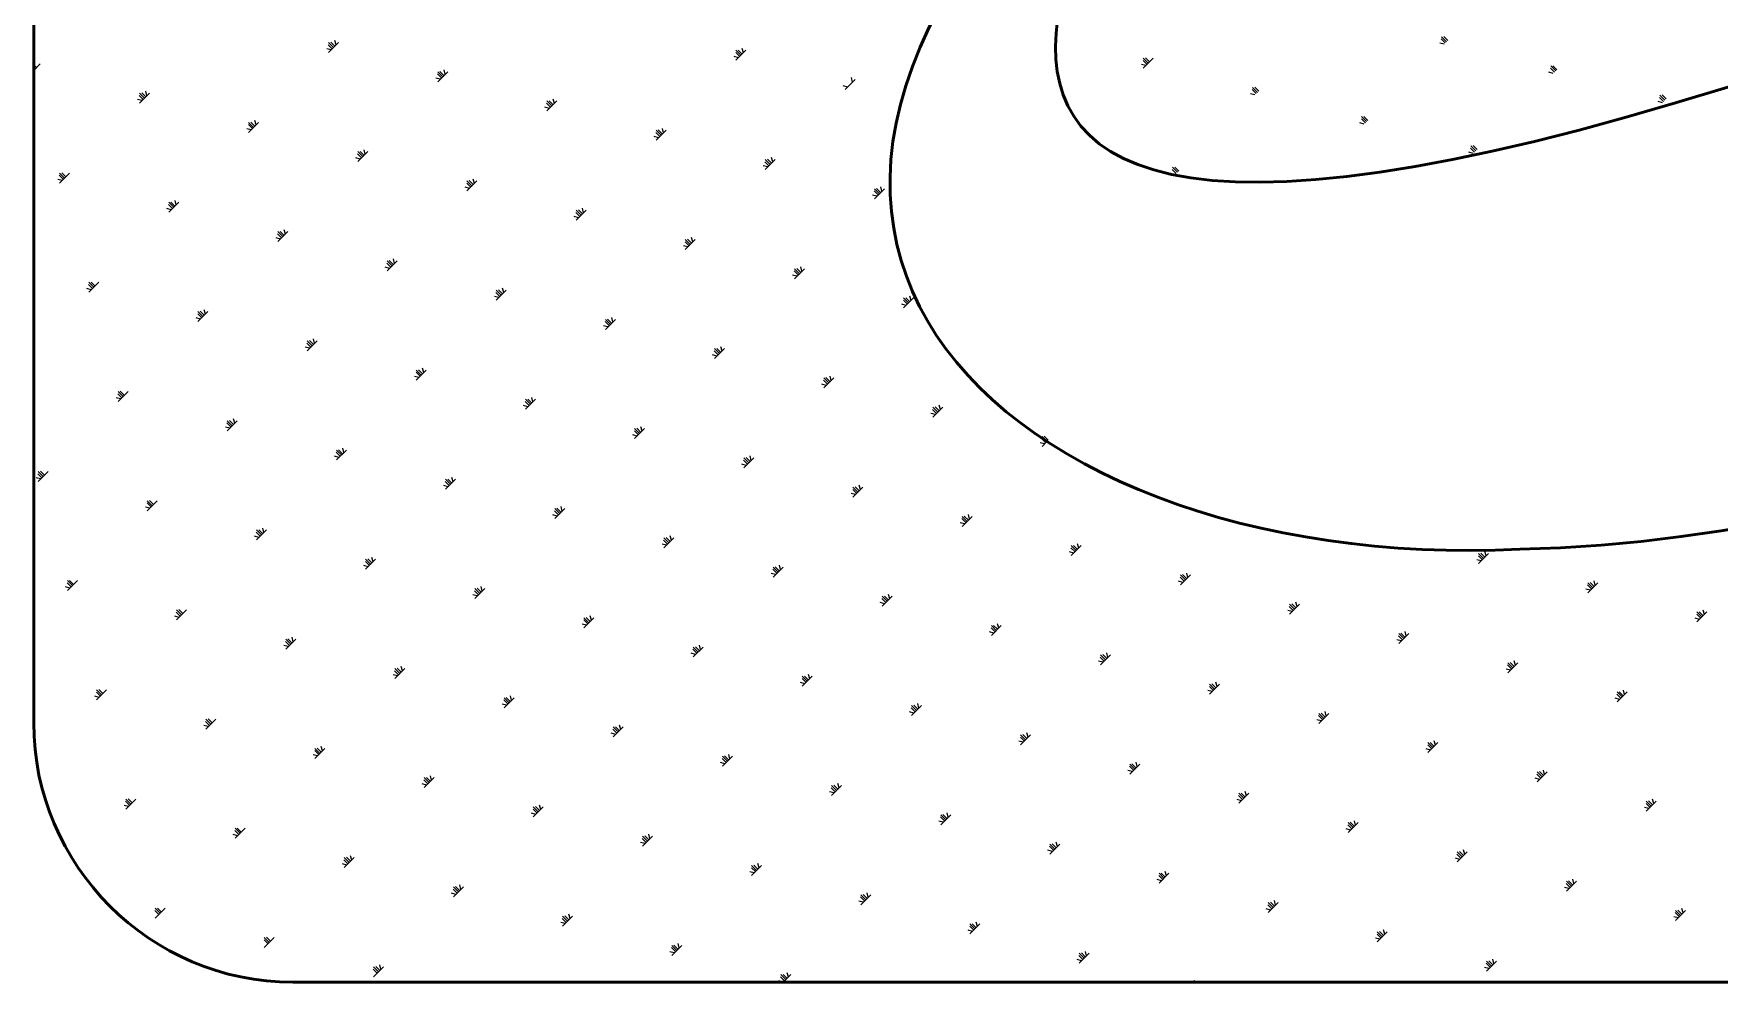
# Model space of a CAD drawing. Extents: x -2746917 to -971774, y -3334247 to -3250358.
# Drawn here: x -1100669 to -1099731, y -3277551 to -3277024 of the extents above; entities that cross this region are included whole.
import ezdxf

# ---------------------------------------------------------------- set-up
doc = ezdxf.new("R2010")
doc.units = 0
doc.header["$LTSCALE"] = 1000
doc.header["$MEASUREMENT"] = 0
doc.layers.get('0').update_dxf_attribs({"linetype": 'CONTINUOUS'})
doc.layers.add('PUB_TITLE', color=4, linetype='CONTINUOUS')

# ---------------------------------------------------------------- blocks, each defined once
blk = doc.blocks.new('A$C3E121A49')
at = {"layer": 'PUB_TITLE', "color": 4}
for p, q in [((277.83, 26844.03), (275.05, 26846.81)), ((278.53, 26844.73), (276.31, 26846.95)), ((-342.74, 26839.45), (-345.16, 26840.1)), ((-342.04, 26840.15), (-344.26, 26842.37)), ((-341.35, 26840.84), (-344.12, 26843.62)), ((-344.12, 26838.06), (-338.57, 26843.62)), ((-340.65, 26841.54), (-342.87, 26843.76)), ((-339.96, 26842.23), (-340.61, 26844.66)), ((-115.41, 26835.79), (-117.63, 26838.01)), ((-114.71, 26836.48), (-117.49, 26839.26)), ((-117.49, 26833.7), (-111.93, 26839.26)), ((-114.02, 26837.18), (-116.24, 26839.4)), ((-113.32, 26837.87), (-113.97, 26840.3)), ((276.44, 26842.64), (274.02, 26843.29)), ((277.14, 26843.34), (274.92, 26845.56)), ((-508.15, 26828.04), (-504.48, 26831.71)), ((-506.56, 26829.62), (-508.15, 26831.21)), ((-507.25, 26828.93), (-508.15, 26829.82)), ((-507.95, 26828.24), (-508.15, 26828.43)), ((-279.23, 26825.96), (-279.88, 26828.39)), ((-116.1, 26835.09), (-118.53, 26835.74)), ((110.54, 26830.73), (108.11, 26831.38)), ((111.23, 26831.43), (109.01, 26833.65)), ((111.92, 26832.12), (109.15, 26834.9)), ((109.15, 26829.34), (114.7, 26834.9)), ((112.62, 26832.82), (110.4, 26835.04)), ((337.87, 26827.07), (335.64, 26829.29)), ((338.56, 26827.76), (335.78, 26830.54)), ((339.25, 26828.46), (337.03, 26830.68)), ((-282.01, 26823.18), (-284.44, 26823.83)), ((-281.31, 26823.88), (-283.54, 26826.1)), ((-280.62, 26824.57), (-283.4, 26827.35)), ((-283.4, 26821.79), (-277.84, 26827.35)), ((-279.92, 26825.26), (-282.15, 26827.49)), ((-55.37, 26818.82), (-57.8, 26819.47)), ((-56.76, 26817.43), (-51.21, 26822.99)), ((-52.59, 26821.6), (-53.25, 26824.03)), ((172.65, 26815.85), (169.87, 26818.63)), ((173.35, 26816.54), (171.12, 26818.77)), ((337.17, 26826.37), (334.74, 26827.02)), ((-447.92, 26811.27), (-450.35, 26811.92)), ((-447.22, 26811.96), (-449.44, 26814.19)), ((-446.53, 26812.66), (-449.31, 26815.44)), ((-449.31, 26809.88), (-443.75, 26815.44)), ((-445.83, 26813.35), (-448.06, 26815.58)), ((-445.14, 26814.05), (-445.79, 26816.48)), ((-220.59, 26807.6), (-222.81, 26809.83)), ((-219.89, 26808.3), (-222.67, 26811.08)), ((-222.67, 26805.52), (-217.11, 26811.08)), ((-219.2, 26808.99), (-221.42, 26811.22)), ((-218.5, 26809.69), (-219.15, 26812.12)), ((171.26, 26814.46), (168.83, 26815.11)), ((171.96, 26815.16), (169.73, 26817.38)), ((397.9, 26810.1), (395.47, 26810.75)), ((398.59, 26810.8), (396.37, 26813.02)), ((399.29, 26811.49), (396.51, 26814.27)), ((399.98, 26812.18), (397.76, 26814.41)), ((-384.41, 26797.78), (-385.06, 26800.2)), ((-221.28, 26806.91), (-223.71, 26807.56)), ((232.68, 26798.88), (230.46, 26801.11)), ((233.38, 26799.58), (230.6, 26802.36)), ((234.07, 26800.27), (231.85, 26802.5)), ((-387.19, 26795), (-389.62, 26795.65)), ((-386.5, 26795.69), (-388.72, 26797.91)), ((-385.8, 26796.39), (-388.58, 26799.16)), ((-388.58, 26793.61), (-383.02, 26799.16)), ((-385.11, 26797.08), (-387.33, 26799.3)), ((-160.55, 26790.64), (-162.98, 26791.29)), ((-159.86, 26791.33), (-162.08, 26793.55)), ((-159.17, 26792.03), (-161.94, 26794.8)), ((-161.94, 26789.25), (-156.39, 26794.8)), ((-158.47, 26792.72), (-160.69, 26794.94)), ((-157.78, 26793.42), (-158.43, 26795.84)), ((231.99, 26798.19), (229.56, 26798.84)), ((-325.77, 26779.42), (-327.99, 26781.64)), ((-325.07, 26780.11), (-327.85, 26782.89)), ((-327.85, 26777.34), (-322.3, 26782.89)), ((-324.38, 26780.81), (-326.6, 26783.03)), ((-323.68, 26781.5), (-324.34, 26783.93)), ((292.72, 26781.92), (290.29, 26782.57)), ((293.41, 26782.61), (291.19, 26784.83)), ((294.11, 26783.31), (291.33, 26786.08)), ((294.8, 26784), (292.58, 26786.22)), ((-326.46, 26778.73), (-328.89, 26779.38)), ((-99.83, 26774.37), (-102.26, 26775.02)), ((-99.13, 26775.06), (-101.36, 26777.28)), ((-98.44, 26775.75), (-101.22, 26778.53)), ((-101.22, 26772.98), (-95.66, 26778.53)), ((-97.74, 26776.45), (-99.97, 26778.67)), ((-97.05, 26777.14), (-97.7, 26779.57)), ((127.5, 26770.7), (125.28, 26772.92)), ((128.2, 26771.39), (125.42, 26774.17)), ((128.89, 26772.09), (126.67, 26774.31)), ((-492.37, 26766.81), (-494.8, 26767.46)), ((-491.68, 26767.51), (-493.9, 26769.73)), ((-490.98, 26768.2), (-493.76, 26770.98)), ((-493.76, 26765.42), (-488.2, 26770.98)), ((-490.29, 26768.9), (-492.51, 26771.12)), ((-265.74, 26762.45), (-268.17, 26763.1)), ((-265.04, 26763.15), (-267.26, 26765.37)), ((-264.35, 26763.84), (-267.13, 26766.62)), ((-267.13, 26761.06), (-261.57, 26766.62)), ((-263.65, 26764.54), (-265.88, 26766.76)), ((-262.96, 26765.23), (-263.61, 26767.66)), ((-37.71, 26759.48), (-40.49, 26762.26)), ((-40.49, 26756.7), (-34.93, 26762.26)), ((-37.02, 26760.18), (-39.24, 26762.4)), ((-36.32, 26760.87), (-36.97, 26763.3)), ((126.81, 26770.01), (124.38, 26770.66)), ((-430.95, 26751.24), (-433.17, 26753.46)), ((-430.26, 26751.93), (-433.03, 26754.71)), ((-433.03, 26749.15), (-427.48, 26754.71)), ((-429.56, 26752.63), (-431.78, 26754.85)), ((-428.87, 26753.32), (-429.52, 26755.75)), ((-39.1, 26758.09), (-41.53, 26758.74)), ((-38.41, 26758.79), (-40.63, 26761.01)), ((-431.65, 26750.54), (-434.07, 26751.19)), ((-205.01, 26746.18), (-207.44, 26746.83)), ((-204.32, 26746.88), (-206.54, 26749.1)), ((-203.62, 26747.57), (-206.4, 26750.35)), ((-206.4, 26744.79), (-200.84, 26750.35)), ((-202.93, 26748.27), (-205.15, 26750.49)), ((-202.23, 26748.96), (-202.88, 26751.39)), ((-370.92, 26734.27), (-373.35, 26734.92)), ((-370.22, 26734.97), (-372.45, 26737.19)), ((-369.53, 26735.66), (-372.31, 26738.44)), ((-372.31, 26732.88), (-366.75, 26738.44)), ((-368.83, 26736.35), (-371.06, 26738.58)), ((-368.14, 26737.05), (-368.79, 26739.48)), ((-142.89, 26731.3), (-145.67, 26734.08)), ((-145.67, 26728.52), (-140.12, 26734.08)), ((-142.2, 26731.99), (-144.42, 26734.22)), ((-141.5, 26732.69), (-142.16, 26735.12)), ((-144.28, 26729.91), (-146.71, 26730.56)), ((-143.59, 26730.61), (-145.81, 26732.83)), ((-310.19, 26718), (-312.62, 26718.65)), ((-309.5, 26718.69), (-311.72, 26720.92)), ((-308.8, 26719.39), (-311.58, 26722.17)), ((-311.58, 26716.61), (-306.02, 26722.17)), ((-308.11, 26720.08), (-310.33, 26722.31)), ((-307.41, 26720.78), (-308.06, 26723.21)), ((-82.86, 26714.33), (-85.08, 26716.56)), ((-82.17, 26715.03), (-84.95, 26717.81)), ((-84.95, 26712.25), (-79.39, 26717.81)), ((-81.47, 26715.72), (-83.7, 26717.95)), ((-80.78, 26716.42), (-81.43, 26718.85)), ((-476.1, 26706.09), (-478.53, 26706.74)), ((-475.41, 26706.78), (-477.63, 26709)), ((-474.71, 26707.48), (-477.49, 26710.25)), ((-477.49, 26704.7), (-471.93, 26710.25)), ((-474.02, 26708.17), (-476.24, 26710.39)), ((-248.08, 26703.12), (-250.85, 26705.89)), ((-250.85, 26700.34), (-245.3, 26705.89)), ((-247.38, 26703.81), (-249.6, 26706.03)), ((-246.69, 26704.51), (-247.34, 26706.93)), ((-83.56, 26713.64), (-85.99, 26714.29)), ((-249.46, 26701.73), (-251.89, 26702.38)), ((-248.77, 26702.42), (-250.99, 26704.64)), ((-22.83, 26697.37), (-25.26, 26698.02)), ((-22.13, 26698.06), (-24.36, 26700.28)), ((-21.44, 26698.76), (-24.22, 26701.53)), ((-24.22, 26695.98), (-18.66, 26701.53)), ((-20.75, 26699.45), (-22.97, 26701.67)), ((-20.05, 26700.15), (-20.7, 26702.57)), ((-415.37, 26689.82), (-417.8, 26690.47)), ((-414.68, 26690.51), (-416.9, 26692.73)), ((-413.98, 26691.2), (-416.76, 26693.98)), ((-416.76, 26688.43), (-411.21, 26693.98)), ((-413.29, 26691.9), (-415.51, 26694.12)), ((-412.6, 26692.59), (-413.25, 26695.02)), ((-188.04, 26686.15), (-190.27, 26688.37)), ((-187.35, 26686.84), (-190.13, 26689.62)), ((-190.13, 26684.07), (-184.57, 26689.62)), ((-186.65, 26687.54), (-188.88, 26689.76)), ((-185.96, 26688.23), (-186.61, 26690.66)), ((-353.26, 26674.93), (-356.04, 26677.71)), ((-356.04, 26672.15), (-350.48, 26677.71)), ((-352.56, 26675.63), (-354.79, 26677.85)), ((-351.87, 26676.32), (-352.52, 26678.75)), ((-188.74, 26685.46), (-191.17, 26686.11)), ((-354.65, 26673.54), (-357.08, 26674.19)), ((-353.95, 26674.24), (-356.17, 26676.46)), ((-128.01, 26669.18), (-130.44, 26669.83)), ((-127.32, 26669.88), (-129.54, 26672.1)), ((-126.62, 26670.57), (-129.4, 26673.35)), ((-129.4, 26667.79), (-123.84, 26673.35)), ((-125.93, 26671.27), (-128.15, 26673.49)), ((-125.23, 26671.96), (-125.88, 26674.39)), ((-293.23, 26657.97), (-295.45, 26660.19)), ((-292.53, 26658.66), (-295.31, 26661.44)), ((-295.31, 26655.88), (-289.75, 26661.44)), ((-291.84, 26659.36), (-294.06, 26661.58)), ((-291.14, 26660.05), (-291.79, 26662.48)), ((-457.74, 26647.44), (-459.97, 26649.67)), ((-293.92, 26657.27), (-296.35, 26657.92)), ((-67.28, 26652.91), (-69.71, 26653.56)), ((-66.59, 26653.61), (-68.81, 26655.83)), ((-65.9, 26654.3), (-68.67, 26657.08)), ((-68.67, 26651.52), (-63.12, 26657.08)), ((-65.2, 26655), (-67.42, 26657.22)), ((-64.51, 26655.69), (-65.16, 26658.12)), ((-459.83, 26645.36), (-462.26, 26646.01)), ((-459.13, 26646.06), (-461.36, 26648.28)), ((-458.44, 26646.75), (-461.22, 26649.53)), ((-461.22, 26643.97), (-455.66, 26649.53)), ((-233.19, 26641), (-235.62, 26641.65)), ((-232.5, 26641.7), (-234.72, 26643.92)), ((-231.8, 26642.39), (-234.58, 26645.17)), ((-234.58, 26639.61), (-229.03, 26645.17)), ((-231.11, 26643.08), (-233.33, 26645.31)), ((-230.41, 26643.78), (-231.07, 26646.21)), ((-5.17, 26638.03), (-7.95, 26640.81)), ((-7.95, 26635.25), (-2.39, 26640.81)), ((-4.47, 26638.72), (-6.7, 26640.95)), ((-3.78, 26639.42), (-4.43, 26641.85)), ((-398.41, 26629.78), (-400.63, 26632.01)), ((-397.71, 26630.48), (-400.49, 26633.26)), ((-400.49, 26627.7), (-394.93, 26633.26)), ((-397.02, 26631.17), (-399.24, 26633.4)), ((-396.32, 26631.87), (-396.97, 26634.3)), ((-6.56, 26636.64), (-8.99, 26637.29)), ((-5.86, 26637.34), (-8.09, 26639.56)), ((-399.1, 26629.09), (-401.53, 26629.74)), ((-172.47, 26624.73), (-174.9, 26625.38)), ((-171.77, 26625.42), (-173.99, 26627.65)), ((-171.08, 26626.12), (-173.86, 26628.9)), ((-173.86, 26623.34), (-168.3, 26628.9)), ((-170.38, 26626.81), (-172.61, 26629.04)), ((-169.69, 26627.51), (-170.34, 26629.94)), ((54.86, 26621.06), (52.64, 26623.29)), ((55.56, 26621.76), (52.78, 26624.54)), ((52.78, 26618.98), (55.49, 26621.69)), ((56.25, 26622.45), (54.03, 26624.68)), ((-338.38, 26612.82), (-340.8, 26613.47)), ((-337.68, 26613.51), (-339.9, 26615.73)), ((-336.99, 26614.21), (-339.76, 26616.98)), ((-339.76, 26611.43), (-334.21, 26616.98)), ((-336.29, 26614.9), (-338.51, 26617.12)), ((-335.6, 26615.6), (-336.25, 26618.02)), ((-110.35, 26609.85), (-113.13, 26612.62)), ((-113.13, 26607.07), (-107.57, 26612.62)), ((-109.66, 26610.54), (-111.88, 26612.76)), ((-108.96, 26611.24), (-109.61, 26613.66)), ((54.17, 26620.37), (51.74, 26621.02)), ((-503.59, 26601.6), (-505.81, 26603.82)), ((-502.89, 26602.29), (-505.67, 26605.07)), ((-505.67, 26599.52), (-500.12, 26605.07)), ((-502.2, 26602.99), (-504.42, 26605.21)), ((-111.74, 26608.46), (-114.17, 26609.11)), ((-111.05, 26609.15), (-113.27, 26611.37)), ((-504.28, 26600.91), (-506.71, 26601.56)), ((-277.65, 26596.55), (-280.08, 26597.2)), ((-276.95, 26597.24), (-279.18, 26599.46)), ((-276.26, 26597.93), (-279.04, 26600.71)), ((-279.04, 26595.16), (-273.48, 26600.71)), ((-275.56, 26598.63), (-277.79, 26600.85)), ((-274.87, 26599.32), (-275.52, 26601.75)), ((-50.32, 26592.88), (-52.54, 26595.1)), ((-49.62, 26593.57), (-52.4, 26596.35)), ((-52.4, 26590.8), (-46.85, 26596.35)), ((-48.93, 26594.27), (-51.15, 26596.49)), ((-48.23, 26594.96), (-48.89, 26597.39)), ((-443.56, 26584.63), (-445.99, 26585.28)), ((-442.86, 26585.33), (-445.09, 26587.55)), ((-442.17, 26586.02), (-444.95, 26588.8)), ((-444.95, 26583.24), (-439.39, 26588.8)), ((-441.47, 26586.72), (-443.7, 26588.94)), ((-215.53, 26581.66), (-218.31, 26584.44)), ((-218.31, 26578.88), (-212.75, 26584.44)), ((-214.84, 26582.36), (-217.06, 26584.58)), ((-214.14, 26583.05), (-214.79, 26585.48)), ((-51.01, 26592.19), (-53.44, 26592.84)), ((-216.92, 26580.27), (-219.35, 26580.92)), ((-216.23, 26580.97), (-218.45, 26583.19)), ((9.71, 26575.91), (7.28, 26576.56)), ((10.41, 26576.61), (8.19, 26578.83)), ((11.1, 26577.3), (8.32, 26580.08)), ((8.32, 26574.52), (13.88, 26580.08)), ((11.8, 26578), (9.57, 26580.22)), ((12.49, 26578.69), (11.84, 26581.12)), ((-382.83, 26568.36), (-385.26, 26569.01)), ((-382.14, 26569.06), (-384.36, 26571.28)), ((-381.44, 26569.75), (-384.22, 26572.53)), ((-384.22, 26566.97), (-378.66, 26572.53)), ((-380.75, 26570.45), (-382.97, 26572.67)), ((-380.05, 26571.14), (-380.7, 26573.57)), ((-155.5, 26564.7), (-157.72, 26566.92)), ((-154.81, 26565.39), (-157.58, 26568.17)), ((-157.58, 26562.61), (-152.03, 26568.17)), ((-154.11, 26566.09), (-156.33, 26568.31)), ((-153.42, 26566.78), (-154.07, 26569.21)), ((-320.71, 26553.48), (-323.49, 26556.26)), ((-323.49, 26550.7), (-317.94, 26556.26)), ((-320.02, 26554.17), (-322.24, 26556.4)), ((-319.32, 26554.87), (-319.98, 26557.3)), ((-156.19, 26564), (-158.62, 26564.65)), ((70.44, 26559.64), (68.01, 26560.29)), ((71.14, 26560.34), (68.91, 26562.56)), ((71.83, 26561.03), (69.05, 26563.81)), ((69.05, 26558.25), (74.61, 26563.81)), ((72.52, 26561.73), (70.3, 26563.95)), ((73.22, 26562.42), (72.57, 26564.85)), ((297.08, 26555.28), (294.65, 26555.93)), ((297.77, 26555.98), (295.55, 26558.2)), ((298.47, 26556.67), (295.69, 26559.45)), ((295.69, 26553.89), (301.24, 26559.45)), ((299.16, 26557.37), (296.94, 26559.59)), ((299.85, 26558.06), (299.2, 26560.49)), ((-322.1, 26552.09), (-324.53, 26552.74)), ((-321.41, 26552.78), (-323.63, 26555.01)), ((-95.47, 26547.73), (-97.9, 26548.38)), ((-94.77, 26548.42), (-97, 26550.65)), ((-94.08, 26549.12), (-96.86, 26551.9)), ((-96.86, 26546.34), (-91.3, 26551.9)), ((-93.38, 26549.81), (-95.61, 26552.04)), ((-92.69, 26550.51), (-93.34, 26552.94)), ((132.56, 26544.76), (129.78, 26547.54)), ((129.78, 26541.98), (135.33, 26547.54)), ((133.25, 26545.45), (131.03, 26547.68)), ((133.95, 26546.15), (133.29, 26548.58)), ((-488.01, 26540.18), (-490.44, 26540.83)), ((-487.32, 26540.87), (-489.54, 26543.1)), ((-486.62, 26541.57), (-489.4, 26544.35)), ((-489.4, 26538.79), (-483.84, 26544.35)), ((-485.93, 26542.26), (-488.15, 26544.49)), ((-260.68, 26536.51), (-262.9, 26538.74)), ((-259.99, 26537.21), (-262.77, 26539.99)), ((-262.77, 26534.43), (-257.21, 26539.99)), ((-259.29, 26537.9), (-261.52, 26540.13)), ((-258.6, 26538.6), (-259.25, 26541.03)), ((131.17, 26543.37), (128.74, 26544.02)), ((131.86, 26544.06), (129.64, 26546.29)), ((357.8, 26539.01), (355.37, 26539.66)), ((358.5, 26539.7), (356.27, 26541.93)), ((359.19, 26540.4), (356.41, 26543.18)), ((356.41, 26537.62), (361.97, 26543.18)), ((359.89, 26541.09), (357.66, 26543.32)), ((360.58, 26541.79), (359.93, 26544.22)), ((-425.9, 26525.3), (-428.67, 26528.07)), ((-428.67, 26522.52), (-423.12, 26528.07)), ((-425.2, 26525.99), (-427.42, 26528.21)), ((-261.38, 26535.82), (-263.81, 26536.47)), ((-34.74, 26531.46), (-37.17, 26532.11)), ((-34.05, 26532.15), (-36.27, 26534.38)), ((-33.35, 26532.85), (-36.13, 26535.63)), ((-36.13, 26530.07), (-30.57, 26535.63)), ((-32.66, 26533.54), (-34.88, 26535.77)), ((-31.96, 26534.24), (-32.61, 26536.67)), ((191.89, 26527.1), (189.46, 26527.75)), ((192.59, 26527.79), (190.37, 26530.02)), ((193.28, 26528.49), (190.5, 26531.27)), ((190.5, 26525.71), (196.06, 26531.27)), ((193.98, 26529.18), (191.76, 26531.41)), ((194.67, 26529.88), (194.02, 26532.31)), ((421.31, 26525.52), (420.66, 26527.95)), ((-427.29, 26523.91), (-429.71, 26524.56)), ((-426.59, 26524.6), (-428.81, 26526.82)), ((-200.65, 26519.55), (-203.08, 26520.2)), ((-199.96, 26520.24), (-202.18, 26522.46)), ((-199.26, 26520.94), (-202.04, 26523.71)), ((-202.04, 26518.16), (-196.48, 26523.71)), ((-198.57, 26521.63), (-200.79, 26523.85)), ((-197.87, 26522.33), (-198.52, 26524.75)), ((27.37, 26516.58), (24.6, 26519.35)), ((24.6, 26513.8), (30.15, 26519.35)), ((28.07, 26517.27), (25.85, 26519.49)), ((28.76, 26517.97), (28.11, 26520.39)), ((418.53, 26522.74), (416.1, 26523.39)), ((419.22, 26523.43), (417, 26525.66)), ((419.92, 26524.13), (417.14, 26526.91)), ((417.14, 26521.35), (422.7, 26526.91)), ((420.61, 26524.82), (418.39, 26527.05)), ((-365.86, 26508.33), (-368.09, 26510.55)), ((-365.17, 26509.02), (-367.95, 26511.8)), ((-367.95, 26506.25), (-362.39, 26511.8)), ((-364.47, 26509.72), (-366.7, 26511.94)), ((-363.78, 26510.41), (-364.43, 26512.84)), ((25.99, 26515.19), (23.56, 26515.84)), ((26.68, 26515.88), (24.46, 26518.1)), ((252.62, 26510.83), (250.19, 26511.48)), ((253.32, 26511.52), (251.09, 26513.74)), ((254.01, 26512.22), (251.23, 26514.99)), ((251.23, 26509.44), (256.79, 26514.99)), ((254.7, 26512.91), (252.48, 26515.13)), ((255.4, 26513.61), (254.75, 26516.03)), ((-366.56, 26507.64), (-368.99, 26508.29)), ((-139.92, 26503.28), (-142.35, 26503.93)), ((-139.23, 26503.97), (-141.45, 26506.19)), ((-138.53, 26504.66), (-141.31, 26507.44)), ((-141.31, 26501.89), (-135.76, 26507.44)), ((-137.84, 26505.36), (-140.06, 26507.58)), ((-137.14, 26506.05), (-137.8, 26508.48)), ((86.71, 26498.92), (84.28, 26499.57)), ((87.41, 26499.61), (85.18, 26501.83)), ((88.1, 26500.3), (85.32, 26503.08)), ((85.32, 26497.53), (90.88, 26503.08)), ((88.8, 26501), (86.57, 26503.22)), ((89.49, 26501.69), (88.84, 26504.12)), ((316.13, 26497.33), (315.48, 26499.76)), ((-305.83, 26491.36), (-308.26, 26492.01)), ((-305.14, 26492.06), (-307.36, 26494.28)), ((-304.44, 26492.75), (-307.22, 26495.53)), ((-307.22, 26489.97), (-301.66, 26495.53)), ((-303.75, 26493.45), (-305.97, 26495.67)), ((-303.05, 26494.14), (-303.7, 26496.57)), ((-77.81, 26488.39), (-80.59, 26491.17)), ((-80.59, 26485.61), (-75.03, 26491.17)), ((-77.11, 26489.09), (-79.34, 26491.31)), ((-76.42, 26489.78), (-77.07, 26492.21)), ((313.35, 26494.56), (310.92, 26495.21)), ((314.04, 26495.25), (311.82, 26497.47)), ((314.74, 26495.94), (311.96, 26498.72)), ((311.96, 26493.17), (317.52, 26498.72)), ((315.43, 26496.64), (313.21, 26498.86)), ((-471.05, 26480.15), (-473.27, 26482.37)), ((-470.35, 26480.84), (-473.13, 26483.62)), ((-473.13, 26478.06), (-467.57, 26483.62)), ((-469.66, 26481.54), (-471.88, 26483.76)), ((-79.2, 26487), (-81.63, 26487.65)), ((-78.5, 26487.7), (-80.72, 26489.92)), ((147.44, 26482.64), (145.01, 26483.29)), ((148.13, 26483.34), (145.91, 26485.56)), ((148.83, 26484.03), (146.05, 26486.81)), ((146.05, 26481.25), (151.61, 26486.81)), ((149.52, 26484.73), (147.3, 26486.95)), ((150.22, 26485.42), (149.57, 26487.85)), ((374.77, 26478.98), (372.55, 26481.2)), ((375.46, 26479.67), (372.69, 26482.45)), ((372.69, 26476.89), (378.24, 26482.45)), ((376.16, 26480.37), (373.94, 26482.59)), ((376.85, 26481.06), (376.2, 26483.49)), ((-471.74, 26479.45), (-474.17, 26480.1)), ((-245.1, 26475.09), (-247.53, 26475.74)), ((-244.41, 26475.79), (-246.63, 26478.01)), ((-243.72, 26476.48), (-246.49, 26479.26)), ((-246.49, 26473.7), (-240.94, 26479.26)), ((-243.02, 26477.18), (-245.24, 26479.4)), ((-242.33, 26477.87), (-242.98, 26480.3)), ((-17.77, 26471.43), (-20, 26473.65)), ((-17.08, 26472.12), (-19.86, 26474.9)), ((-19.86, 26469.34), (-14.3, 26474.9)), ((-16.39, 26472.82), (-18.61, 26475.04)), ((-15.69, 26473.51), (-16.34, 26475.94)), ((210.94, 26469.15), (210.29, 26471.58)), ((374.07, 26478.28), (371.65, 26478.93)), ((-411.01, 26463.18), (-413.44, 26463.83)), ((-410.32, 26463.87), (-412.54, 26466.1)), ((-409.62, 26464.57), (-412.4, 26467.35)), ((-412.4, 26461.79), (-406.85, 26467.35)), ((-408.93, 26465.26), (-411.15, 26467.49)), ((-182.99, 26460.21), (-185.77, 26462.99)), ((-185.77, 26457.43), (-180.21, 26462.99)), ((-182.29, 26460.9), (-184.52, 26463.13)), ((-181.6, 26461.6), (-182.25, 26464.03)), ((-18.47, 26470.73), (-20.9, 26471.38)), ((208.17, 26466.37), (205.74, 26467.02)), ((208.86, 26467.07), (206.64, 26469.29)), ((209.55, 26467.76), (206.78, 26470.54)), ((206.78, 26464.98), (212.33, 26470.54)), ((210.25, 26468.46), (208.03, 26470.68)), ((-184.38, 26458.82), (-186.81, 26459.47)), ((-183.68, 26459.51), (-185.91, 26461.74)), ((42.26, 26454.46), (39.83, 26455.11)), ((42.95, 26455.15), (40.73, 26457.38)), ((43.65, 26455.85), (40.87, 26458.63)), ((40.87, 26453.07), (46.42, 26458.63)), ((44.34, 26456.54), (42.12, 26458.77)), ((45.04, 26457.24), (44.38, 26459.67)), ((269.59, 26450.79), (267.36, 26453.02)), ((270.28, 26451.49), (267.5, 26454.27)), ((267.5, 26448.71), (273.06, 26454.27)), ((270.98, 26452.18), (268.75, 26454.41)), ((271.67, 26452.88), (271.02, 26455.31)), ((-350.29, 26446.91), (-352.72, 26447.56)), ((-349.59, 26447.6), (-351.81, 26449.83)), ((-348.9, 26448.3), (-351.68, 26451.08)), ((-351.68, 26445.52), (-346.12, 26451.08)), ((-348.2, 26448.99), (-350.43, 26451.22)), ((-347.51, 26449.69), (-348.16, 26452.12)), ((-122.96, 26443.24), (-125.18, 26445.47)), ((-122.26, 26443.94), (-125.04, 26446.72)), ((-125.04, 26441.16), (-119.48, 26446.72)), ((-121.57, 26444.63), (-123.79, 26446.86)), ((-120.87, 26445.33), (-121.52, 26447.76)), ((105.76, 26440.97), (105.11, 26443.4)), ((268.89, 26450.1), (266.46, 26450.75)), ((-288.17, 26432.03), (-290.95, 26434.8)), ((-290.95, 26429.25), (-285.39, 26434.8)), ((-287.48, 26432.72), (-289.7, 26434.94)), ((-286.78, 26433.42), (-287.43, 26435.84)), ((-123.65, 26442.55), (-126.08, 26443.2)), ((102.98, 26438.19), (100.55, 26438.84)), ((103.68, 26438.88), (101.46, 26441.11)), ((104.37, 26439.58), (101.59, 26442.36)), ((101.59, 26436.8), (107.15, 26442.36)), ((105.07, 26440.27), (102.84, 26442.5)), ((329.62, 26433.83), (327.19, 26434.48)), ((330.31, 26434.52), (328.09, 26436.75)), ((331.01, 26435.22), (328.23, 26438)), ((328.23, 26432.44), (333.79, 26438)), ((331.7, 26435.91), (329.48, 26438.14)), ((332.4, 26436.61), (331.75, 26439.04)), ((-289.56, 26430.64), (-291.99, 26431.29)), ((-288.87, 26431.33), (-291.09, 26433.55)), ((-62.92, 26426.28), (-65.35, 26426.93)), ((-62.23, 26426.97), (-64.45, 26429.19)), ((-61.54, 26427.67), (-64.31, 26430.44)), ((-64.31, 26424.89), (-58.76, 26430.44)), ((-60.84, 26428.36), (-63.06, 26430.58)), ((-60.15, 26429.06), (-60.8, 26431.48)), ((164.41, 26422.61), (162.18, 26424.83)), ((165.1, 26423.31), (162.32, 26426.08)), ((162.32, 26420.53), (167.88, 26426.08)), ((165.79, 26424), (163.57, 26426.22)), ((166.49, 26424.7), (165.84, 26427.12)), ((-455.47, 26418.73), (-457.9, 26419.38)), ((-454.77, 26419.42), (-457, 26421.64)), ((-454.08, 26420.11), (-456.86, 26422.89)), ((-456.86, 26417.34), (-451.3, 26422.89)), ((-453.38, 26420.81), (-455.61, 26423.03)), ((-228.14, 26415.06), (-230.36, 26417.28)), ((-227.44, 26415.75), (-230.22, 26418.53)), ((-230.22, 26412.98), (-224.67, 26418.53)), ((-226.75, 26416.45), (-228.97, 26418.67)), ((-226.05, 26417.14), (-226.71, 26419.57)), ((0.58, 26412.78), (-0.07, 26415.21)), ((163.71, 26421.92), (161.28, 26422.57)), ((390.35, 26417.56), (387.92, 26418.21)), ((391.04, 26418.25), (388.82, 26420.47)), ((391.74, 26418.95), (388.96, 26421.72)), ((388.96, 26416.17), (394.51, 26421.72)), ((392.43, 26419.64), (390.21, 26421.86)), ((393.12, 26420.34), (392.47, 26422.76)), ((-393.35, 26403.84), (-396.13, 26406.62)), ((-396.13, 26401.06), (-390.57, 26406.62)), ((-392.66, 26404.54), (-394.88, 26406.76)), ((-228.83, 26414.37), (-231.26, 26415.02)), ((-2.2, 26410.01), (-4.63, 26410.66)), ((-1.5, 26410.7), (-3.73, 26412.92)), ((-0.81, 26411.39), (-3.59, 26414.17)), ((-3.59, 26408.62), (1.97, 26414.17)), ((-0.11, 26412.09), (-2.34, 26414.31)), ((224.44, 26405.65), (222.01, 26406.3)), ((225.13, 26406.34), (222.91, 26408.56)), ((225.83, 26407.03), (223.05, 26409.81)), ((223.05, 26404.26), (228.61, 26409.81)), ((226.52, 26407.73), (224.3, 26409.95)), ((227.22, 26408.42), (226.56, 26410.85)), ((-394.74, 26402.45), (-397.17, 26403.1)), ((-394.05, 26403.15), (-396.27, 26405.37)), ((-168.11, 26398.09), (-170.54, 26398.74)), ((-167.41, 26398.79), (-169.63, 26401.01)), ((-166.72, 26399.48), (-169.5, 26402.26)), ((-169.5, 26396.7), (-163.94, 26402.26)), ((-166.02, 26400.18), (-168.25, 26402.4)), ((-165.33, 26400.87), (-165.98, 26403.3)), ((59.22, 26394.43), (57, 26396.65)), ((59.92, 26395.12), (57.14, 26397.9)), ((57.14, 26392.34), (62.7, 26397.9)), ((60.61, 26395.82), (58.39, 26398.04)), ((61.31, 26396.51), (60.66, 26398.94)), ((-333.32, 26386.88), (-335.54, 26389.1)), ((-332.63, 26387.57), (-335.4, 26390.35)), ((-335.4, 26384.79), (-329.85, 26390.35)), ((-331.93, 26388.27), (-334.15, 26390.49)), ((-331.24, 26388.96), (-331.89, 26391.39)), ((-104.6, 26384.6), (-105.25, 26387.03)), ((58.53, 26393.73), (56.1, 26394.38)), ((285.16, 26389.37), (282.74, 26390.02)), ((285.86, 26390.07), (283.64, 26392.29)), ((286.55, 26390.76), (283.77, 26393.54)), ((283.77, 26387.98), (289.33, 26393.54)), ((287.25, 26391.46), (285.03, 26393.68)), ((287.94, 26392.15), (287.29, 26394.58)), ((-334.02, 26386.18), (-336.44, 26386.83)), ((-107.38, 26381.82), (-109.81, 26382.47)), ((-106.69, 26382.52), (-108.91, 26384.74)), ((-105.99, 26383.21), (-108.77, 26385.99)), ((-108.77, 26380.43), (-103.21, 26385.99)), ((-105.3, 26383.91), (-107.52, 26386.13)), ((119.26, 26377.46), (116.83, 26378.11)), ((119.95, 26378.16), (117.73, 26380.38)), ((120.64, 26378.85), (117.87, 26381.63)), ((117.87, 26376.07), (123.42, 26381.63)), ((121.34, 26379.55), (119.12, 26381.77)), ((122.03, 26380.24), (121.38, 26382.67)), ((348.67, 26375.88), (348.02, 26378.31)), ((-273.29, 26369.91), (-275.72, 26370.56)), ((-272.59, 26370.6), (-274.82, 26372.83)), ((-271.9, 26371.3), (-274.68, 26374.08)), ((-274.68, 26368.52), (-269.12, 26374.08)), ((-271.2, 26371.99), (-273.43, 26374.22)), ((-270.51, 26372.69), (-271.16, 26375.12)), ((-45.96, 26366.24), (-48.18, 26368.47)), ((-45.26, 26366.94), (-48.04, 26369.72)), ((-48.04, 26364.16), (-42.49, 26369.72)), ((-44.57, 26367.63), (-46.79, 26369.86)), ((-43.87, 26368.33), (-44.53, 26370.76)), ((345.89, 26373.1), (343.46, 26373.75)), ((346.59, 26373.8), (344.36, 26376.02)), ((347.28, 26374.49), (344.5, 26377.27)), ((344.5, 26371.71), (350.06, 26377.27)), ((347.97, 26375.19), (345.75, 26377.41)), ((-438.5, 26358.69), (-440.73, 26360.92)), ((-437.81, 26359.39), (-440.59, 26362.17)), ((-440.59, 26356.61), (-435.03, 26362.17)), ((-437.11, 26360.08), (-439.34, 26362.3)), ((-46.65, 26365.55), (-49.08, 26366.2)), ((179.98, 26361.19), (177.55, 26361.84)), ((180.68, 26361.88), (178.45, 26364.11)), ((181.37, 26362.58), (178.59, 26365.36)), ((178.59, 26359.8), (184.15, 26365.36)), ((182.07, 26363.27), (179.84, 26365.5)), ((182.76, 26363.97), (182.11, 26366.4)), ((407.31, 26357.52), (405.09, 26359.75)), ((408.01, 26358.22), (405.23, 26361)), ((405.23, 26355.44), (410.79, 26361)), ((408.7, 26358.91), (406.48, 26361.14)), ((409.4, 26359.61), (408.75, 26362.04)), ((-212.56, 26353.64), (-214.99, 26354.29)), ((-211.87, 26354.33), (-214.09, 26356.56)), ((-211.17, 26355.03), (-213.95, 26357.81)), ((-213.95, 26352.25), (-208.39, 26357.81)), ((-210.48, 26355.72), (-212.7, 26357.94)), ((-209.78, 26356.42), (-210.43, 26358.85)), ((14.07, 26349.28), (11.64, 26349.93)), ((14.77, 26349.97), (12.55, 26352.2)), ((15.46, 26350.67), (12.68, 26353.45)), ((12.68, 26347.89), (18.24, 26353.45)), ((16.16, 26351.36), (13.93, 26353.58)), ((16.85, 26352.06), (16.2, 26354.49)), ((243.49, 26347.7), (242.84, 26350.13)), ((406.62, 26356.83), (404.19, 26357.48)), ((-377.78, 26342.42), (-380, 26344.64)), ((-377.08, 26343.12), (-379.86, 26345.89)), ((-379.86, 26340.34), (-374.3, 26345.89)), ((-376.39, 26343.81), (-378.61, 26346.03)), ((-151.14, 26338.06), (-153.36, 26340.28)), ((-150.45, 26338.76), (-153.22, 26341.53)), ((-153.22, 26335.98), (-147.67, 26341.53)), ((-149.75, 26339.45), (-151.97, 26341.67)), ((-149.06, 26340.15), (-149.71, 26342.57)), ((240.71, 26344.92), (238.28, 26345.57)), ((241.4, 26345.61), (239.18, 26347.84)), ((242.1, 26346.31), (239.32, 26349.09)), ((239.32, 26343.53), (244.88, 26349.09)), ((242.79, 26347), (240.57, 26349.22)), ((-151.83, 26337.37), (-154.26, 26338.02)), ((74.8, 26333.01), (72.37, 26333.66)), ((75.5, 26333.7), (73.27, 26335.92)), ((76.19, 26334.4), (73.41, 26337.17)), ((73.41, 26331.62), (78.97, 26337.17)), ((76.88, 26335.09), (74.66, 26337.31)), ((77.58, 26335.79), (76.93, 26338.21)), ((302.13, 26329.34), (299.91, 26331.56)), ((302.83, 26330.04), (300.05, 26332.81)), ((300.05, 26327.26), (305.6, 26332.81)), ((303.52, 26330.73), (301.3, 26332.95)), ((304.21, 26331.43), (303.56, 26333.85)), ((-317.05, 26326.15), (-319.27, 26328.37)), ((-316.35, 26326.84), (-319.13, 26329.62)), ((-319.13, 26324.07), (-313.58, 26329.62)), ((-315.66, 26327.54), (-317.88, 26329.76)), ((-314.96, 26328.23), (-315.62, 26330.66)), ((-91.11, 26321.09), (-93.54, 26321.75)), ((-90.41, 26321.79), (-92.64, 26324.01)), ((-89.72, 26322.48), (-92.5, 26325.26)), ((-89.02, 26323.18), (-91.25, 26325.4)), ((-91.19, 26321.01), (-86.94, 26325.26)), ((-88.33, 26323.87), (-88.98, 26326.3)), ((137.9, 26321.01), (137.65, 26321.94)), ((301.44, 26328.65), (299.01, 26329.3)), ((135.42, 26321.01), (135.39, 26321.04))]:
    blk.add_line(p, q, dxfattribs=at)
at = {"layer": 'PUB_TITLE', "color": 4, "lineweight": 53}
for points, knots in [([(155.82, 27032.68), (155.82, 27032.68), (-200.94, 26610.07), (464.68, 26828.61), (960.1, 26986.41), (1400.55, 27365.1), (1421.91, 27474.95), (1421.91, 27474.95), (1363.54, 27247.18), (1226.03, 27060.61), (1211.45, 27014.26), (802.71, 26573.78), (318.61, 26561.77), (23.87, 26547.6), (-211.12, 26757.57), (155.82, 27032.68)], [0, 0, 0, 0, 1, 1, 1, 2, 2, 2, 3, 3, 3, 4, 4, 4, 5, 5, 5, 5]), ([(1342.35, 27260.41), (1342.35, 26865.22), (1342.35, 26465.22), (1342.35, 26465.22), (1342.35, 26385.91), (1277.46, 26321.01), (1198.16, 26321.01), (1198.16, 26321.01), (-363.95, 26321.01), (-363.95, 26321.01), (-443.27, 26321.01), (-508.15, 26385.91), (-508.15, 26465.22), (-508.15, 26465.22), (-508.15, 26826.94), (-508.15, 27202.26)], [2.493971, 2.493971, 2.493971, 2.493971, 3, 3, 3, 4, 4, 4, 5, 5, 5, 6, 6, 6, 6.481204, 6.481204, 6.481204, 6.481204])]:
    blk.add_open_spline(points, degree=3, knots=knots, dxfattribs=at)

msp = doc.modelspace()

# ---------------------------------------------------------------- block references
at = {"ltscale": 1.5}
msp.add_blockref('A$C3E121A49', (-1100160.58, -3303872.21), dxfattribs=at)

doc.saveas('drawing.dxf')
